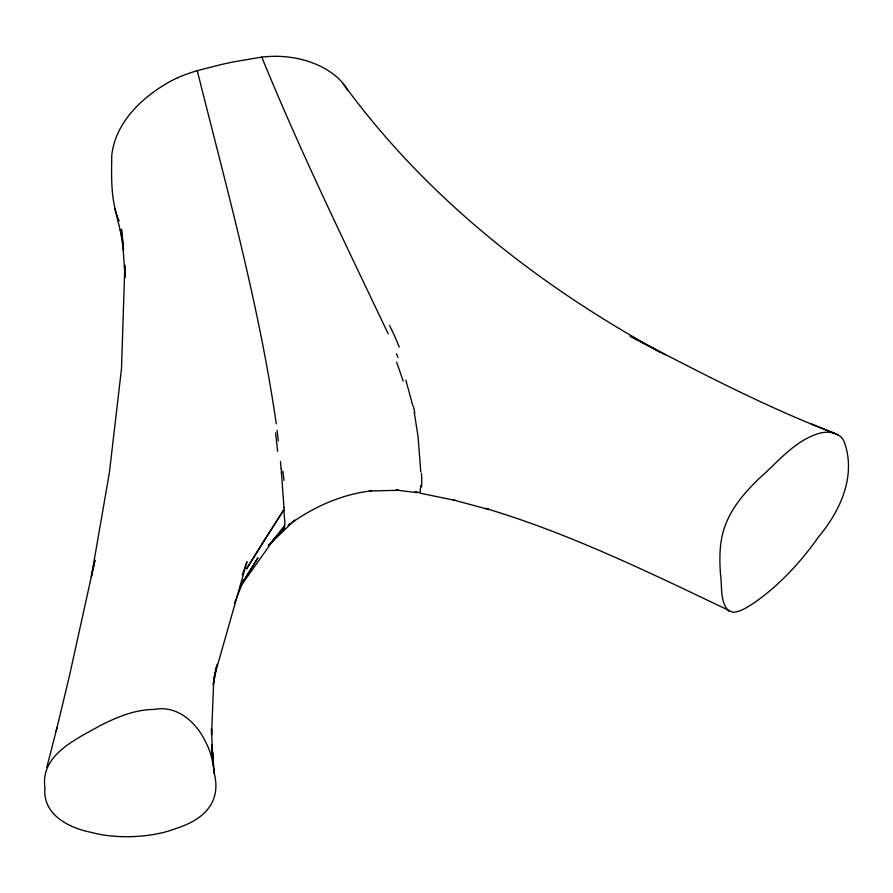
<?xml version="1.0" encoding="UTF-8"?>
<svg xmlns="http://www.w3.org/2000/svg" width="893" height="893" viewBox="0 0 893 893"><rect width="100%" height="100%" fill="white"/><g stroke="black" fill="none" stroke-linecap="round" stroke-linejoin="round"><path stroke-width="1.34" d="M282.668 530.018C287.088 526.859 283.327 515.641 284.119 510.037M420.904 485.379L420.19 490.335M217.055 664.325L213.282 684.831L215.905 667.663M56.125 731.322L69.196 676.972L94.937 560.291L91.343 576.621L109.381 472.754L121.493 368.764L124.841 265.377L125.12 277.567M56.962 727.84L46.782 767.4M242.316 574.846L246.981 561.719L213.784 678.401L211.574 734.906L211.485 728.677L212.724 758.537M234.491 603.188L243.756 579.914L242.103 583.564L257.932 557.812L240.306 586.031M240.63 586.277L274.932 537.832M284.532 525.743L271.461 542.163L284.287 528.388L268.38 545.4M268.413 545.433L294.757 520.128L291.933 522.36M290.058 523.845L288.171 525.341C312.662 507.28 341.238 494.298 371.622 490.837L369.791 491.005L398.468 490.279L396.057 490.023L416.964 492.635M347.344 89.936A97.281 65.423 -20 0 0 338.224 78.204C321.301 63.046 298.028 56.426 275.636 56.292A103.99 69.933 -20 0 0 261.761 57.096L233.966 61.796A428.06 287.892 -20 0 0 220.459 64.731L197.253 70.647C226.454 187.586 259.026 304.346 276.261 423.784M420.056 493.17L455.062 500.381L453.075 499.901L489.107 509.579L485.502 508.385C571.498 534.014 652.437 574.099 733.008 612.364C741.715 611.605 749.06 606.124 756.125 601.458C780.649 583.877 801.322 561.418 818.602 536.782C840.525 510.807 856.577 475.243 844.119 441.566A60.847 27.94 -60.9 0 0 839.855 436.007L833.861 433.038C763.526 406.036 696.83 370.841 630.101 336.125L660.474 352.478M833.861 433.038L829.251 432.279A104.157 47.82 -60.9 0 0 821.716 432.714C795.92 439.032 778.752 461.268 759.586 478.09C745.387 491.809 731.813 507.101 725.071 525.977C719.311 541.37 719.367 558.08 720.495 574.244C722.348 586.5 719.579 601.715 728.9 611.281M810.811 423.74L837.935 434.701M416.685 492.534L415.145 491.608M665.62 354.956C541.247 287.78 426.854 198.692 343.258 83.741M118.736 220.002L119.227 220.884M118.289 219.109C110.609 198.916 111.469 176.379 111.77 155.148C115.632 121.794 142.724 96.634 170.719 81.14A83.395 56.08 -20 0 1 177.573 77.814M388.209 333.826C344.631 242.249 300.093 151.029 261.761 57.085M396.525 353.728L397.988 357.568M405.857 380.172L412.923 406.069M114.896 208.929L121.403 234.87L120.321 229.724L123.58 250.353M414.207 412.108L418.058 436.554L420.77 471.984M277.064 430.303L278.326 440.908M123.491 249.605L122.118 234.156M214.275 773.416L212.992 763.493L210.558 753.625A145.514 99.927 -1.4 0 0 205.111 740.922C195.757 721.767 176.803 704.957 154.031 709.444C134.832 709.511 116.771 717.213 99.938 725.73C76.285 739.214 39.984 754.875 44.94 787.983C42.384 814.26 68.37 827.711 90.372 832.187A113.802 78.149 -1.4 0 0 104.648 835.201C124.094 837.868 144.208 837.054 163.307 832.51A107.707 73.963 -1.4 0 0 176.792 828.202C203.068 819.83 221.631 802.84 214.275 773.416L211.786 744.684L213.36 765.011L212.043 747.765L212.478 753.926M280.469 461.514L281.083 468.245M281.418 472.319L283.952 507.336M212.266 750.846L213.36 765.011M121.783 229.311L124.886 274.698M421.496 473.39A122.866 25.975 72.8 0 1 421.541 486.819M420.536 491.25A39.582 8.651 71.3 0 1 416.763 491.909M281.161 468.579A182.027 14.634 81.2 0 1 281.507 472.643M275.557 432.915A133.526 10.225 81.4 0 1 277.623 451.389M282.891 471.113A163.185 1.764 82.8 0 1 283.985 480.401M177.551 77.769A106.033 71.306 -20 0 1 197.264 70.692M389.571 325.409A122.33 37.406 75.5 0 1 399.216 347.12M396.604 362.234A92.727 14.176 71.8 0 1 403.145 381.077M413.515 406.773A71.083 11.966 74 0 1 414.821 412.979M283.974 507.436A187.898 14.734 81.2 0 1 284.141 510.137M262.631 542.788L246.513 568.941L283.449 510.394L262.631 542.788"/></g></svg>
